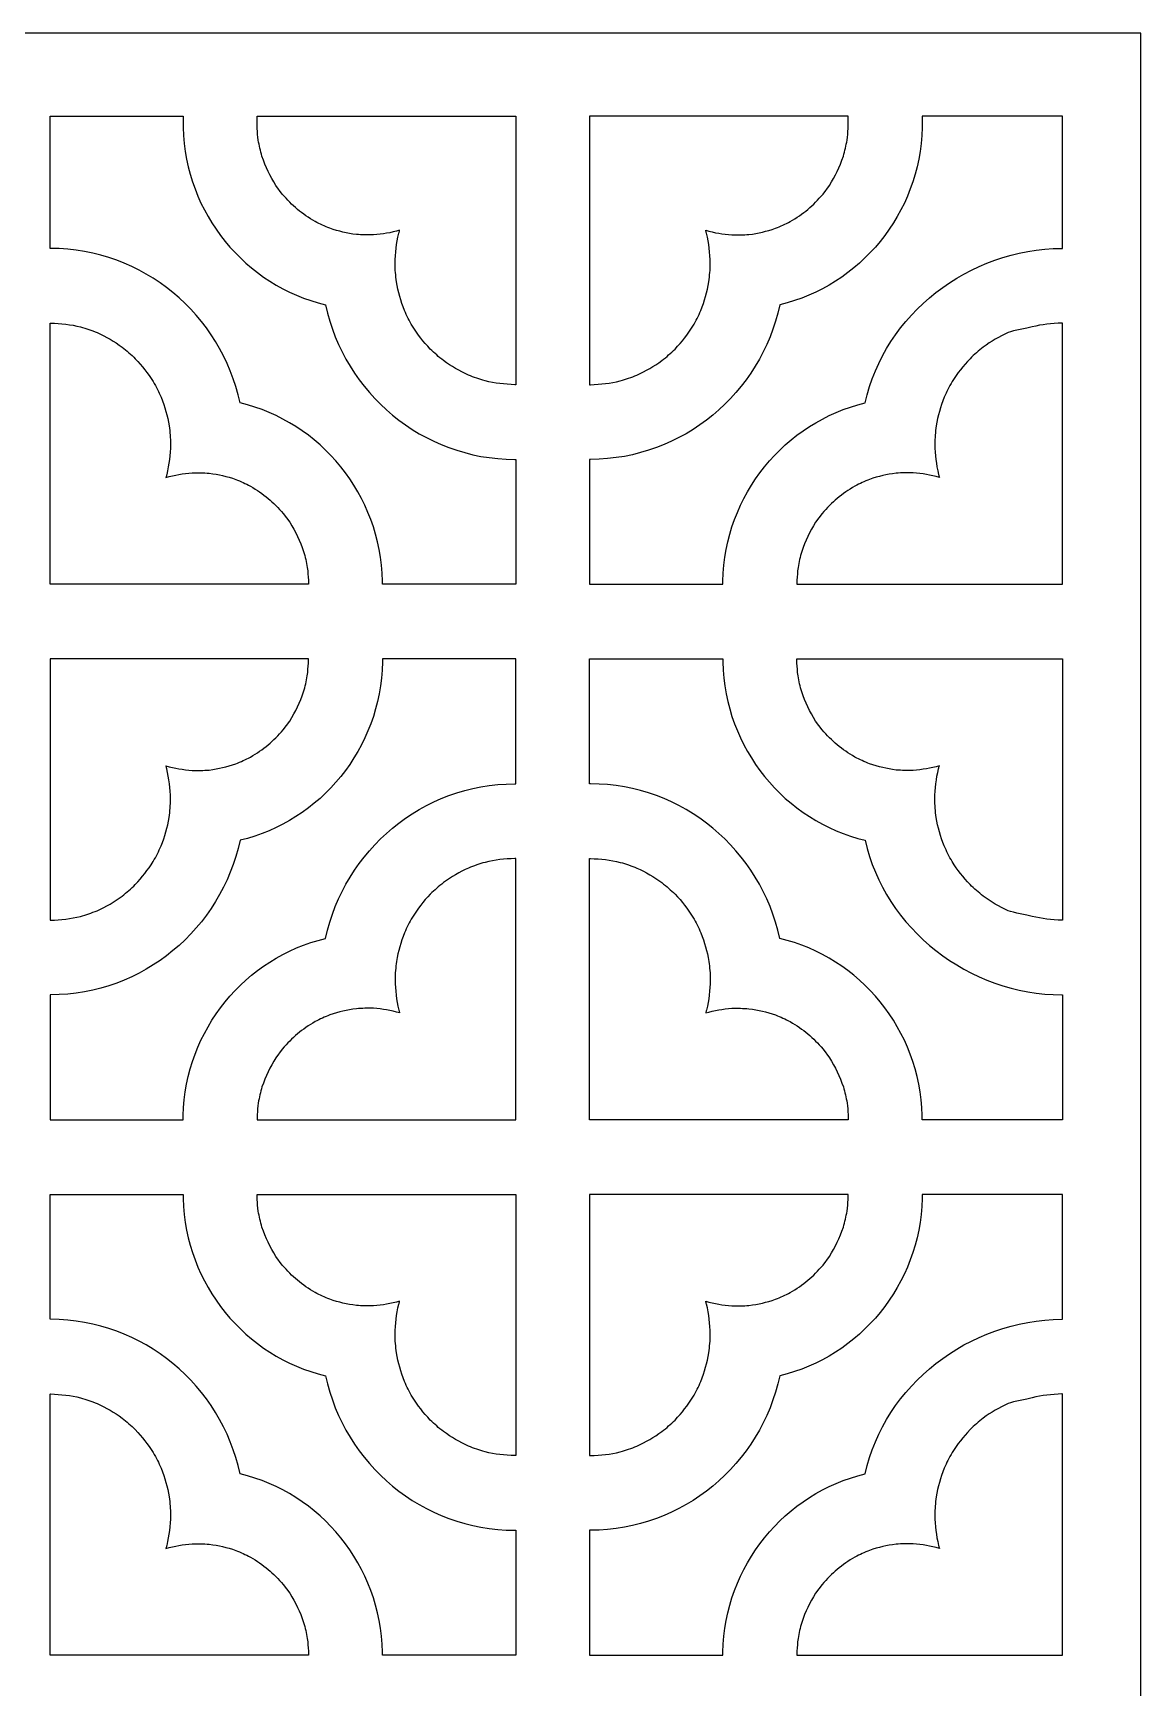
# Model space of a CAD drawing. Header units: centimetres. Extents: x 16.9 to 27.5, y -9.5 to 9.5.
# Drawn here: x 24.485 to 27.5, y 4.998 to 9.5 of the extents above; entities that cross this region are included whole.
import ezdxf

# ---------------------------------------------------------------- set-up
doc = ezdxf.new("R2010")
doc.units = ezdxf.units.CM
doc.header["$MEASUREMENT"] = 0
doc.layers.add('layer 1', color=7, linetype='Continuous')

msp = doc.modelspace()

# ---------------------------------------------------------------- linework, layer by layer
at = {"layer": 'layer 1', "color": 250}
for points, knots in [([(22.82789, 9.5), (22.82789, 9.5), (27.50001, 9.5), (27.50001, 9.5), (27.50001, 9.5), (27.50001, 9.5), (27.50001, -9.5), (27.50001, -9.5), (27.50001, -9.5), (27.50001, -9.5), (22.82789, -9.5), (22.82789, -9.5), (22.82789, -9.5), (22.82789, -9.5), (22.82789, 9.5), (22.82789, 9.5)], [0, 0, 0, 0, 0.2, 0.2, 0.2, 0.2, 0.4, 0.4, 0.4, 0.4, 0.6, 0.6, 0.6, 0.6, 1, 1, 1, 1]), ([(24.89342, 9.27418), (24.89342, 9.27418), (24.53163, 9.27418), (24.53163, 9.27418), (24.53163, 9.27418), (24.53163, 9.27418), (24.53163, 8.91438), (24.53163, 8.91438), (24.53163, 8.91438), (24.53223, 8.91438), (24.53261, 8.91438), (24.5327, 8.91438), (24.5327, 8.91438), (24.78492, 8.91438), (24.99671, 8.7338), (25.0481, 8.49401), (25.0481, 8.49401), (25.26698, 8.44202), (25.43147, 8.2446), (25.43559, 8.00884), (25.43559, 8.00884), (25.43562, 8.00769), (25.43564, 8.00431), (25.43565, 8.00057), (25.43565, 8.00057), (25.43565, 8.00057), (25.79857, 8.00057), (25.79857, 8.00057), (25.79857, 8.00057), (25.79857, 8.00057), (25.79857, 8.34043), (25.79857, 8.34043), (25.79857, 8.34043), (25.79744, 8.34043), (25.79658, 8.34042), (25.79635, 8.34042), (25.79635, 8.34042), (25.54414, 8.34042), (25.33235, 8.52101), (25.28096, 8.76079), (25.28096, 8.76079), (25.06299, 8.81257), (24.89897, 9.00855), (24.89352, 9.243), (24.89352, 9.243), (24.89348, 9.24487), (24.89344, 9.26953), (24.89342, 9.27418)], [0, 0, 0, 0, 0.0769231, 0.0769231, 0.0769231, 0.0769231, 0.1538462, 0.1538462, 0.1538462, 0.1538462, 0.2307692, 0.2307692, 0.2307692, 0.2307692, 0.3076923, 0.3076923, 0.3076923, 0.3076923, 0.3846154, 0.3846154, 0.3846154, 0.3846154, 0.4615385, 0.4615385, 0.4615385, 0.4615385, 0.5384615, 0.5384615, 0.5384615, 0.5384615, 0.6153846, 0.6153846, 0.6153846, 0.6153846, 0.6923077, 0.6923077, 0.6923077, 0.6923077, 0.7692308, 0.7692308, 0.7692308, 0.7692308, 0.8461538, 0.8461538, 0.8461538, 0.8461538, 1, 1, 1, 1]), ([(25.79857, 9.27418), (25.79857, 9.27418), (25.09482, 9.27418), (25.09482, 9.27418), (25.09482, 9.27418), (25.09488, 9.26861), (25.09496, 9.24272), (25.09508, 9.24014), (25.09508, 9.24014), (25.09554, 9.22983), (25.09644, 9.21946), (25.0978, 9.20872), (25.0978, 9.20872), (25.10046, 9.19371), (25.1037, 9.17955), (25.10784, 9.16488), (25.10784, 9.16488), (25.11759, 9.13586), (25.12939, 9.11115), (25.14578, 9.08536), (25.14578, 9.08536), (25.14578, 9.08536), (25.16323, 9.06179), (25.16323, 9.06179), (25.16323, 9.06179), (25.18986, 9.03073), (25.21738, 9.00773), (25.25261, 8.98722), (25.25261, 8.98722), (25.2658, 8.98037), (25.2787, 8.97446), (25.29249, 8.96895), (25.29249, 8.96895), (25.31674, 8.96063), (25.33936, 8.95538), (25.36476, 8.9521), (25.36476, 8.9521), (25.38045, 8.95089), (25.39541, 8.95051), (25.41114, 8.95092), (25.41114, 8.95092), (25.43613, 8.95285), (25.45855, 8.95678), (25.48255, 8.96355), (25.48255, 8.96355), (25.48177, 8.96092), (25.481, 8.95828), (25.48024, 8.95561), (25.48024, 8.95561), (25.47385, 8.92774), (25.4707, 8.90206), (25.46998, 8.87345), (25.46998, 8.87345), (25.47041, 8.8564), (25.47161, 8.8402), (25.47375, 8.82328), (25.47375, 8.82328), (25.47861, 8.79586), (25.48544, 8.77153), (25.49558, 8.74562), (25.49558, 8.74562), (25.5022, 8.73086), (25.5092, 8.71707), (25.51721, 8.70302), (25.51721, 8.70302), (25.53184, 8.67998), (25.54717, 8.66029), (25.56586, 8.64047), (25.56586, 8.64047), (25.57744, 8.62931), (25.58903, 8.61916), (25.60161, 8.60916), (25.60161, 8.60916), (25.62372, 8.59325), (25.64517, 8.58075), (25.66989, 8.56942), (25.66989, 8.56942), (25.68492, 8.56341), (25.69954, 8.5584), (25.71508, 8.55392), (25.71508, 8.55392), (25.74266, 8.54746), (25.76806, 8.54428), (25.79635, 8.54355), (25.79635, 8.54355), (25.79658, 8.54355), (25.79744, 8.54356), (25.79857, 8.54357), (25.79857, 8.54357), (25.79857, 8.54357), (25.79857, 9.27418), (25.79857, 9.27418)], [0, 0, 0, 0, 0.0416667, 0.0416667, 0.0416667, 0.0416667, 0.0833333, 0.0833333, 0.0833333, 0.0833333, 0.125, 0.125, 0.125, 0.125, 0.1666667, 0.1666667, 0.1666667, 0.1666667, 0.2083333, 0.2083333, 0.2083333, 0.2083333, 0.25, 0.25, 0.25, 0.25, 0.2916667, 0.2916667, 0.2916667, 0.2916667, 0.3333333, 0.3333333, 0.3333333, 0.3333333, 0.375, 0.375, 0.375, 0.375, 0.4166667, 0.4166667, 0.4166667, 0.4166667, 0.4583333, 0.4583333, 0.4583333, 0.4583333, 0.5, 0.5, 0.5, 0.5, 0.5416667, 0.5416667, 0.5416667, 0.5416667, 0.5833333, 0.5833333, 0.5833333, 0.5833333, 0.625, 0.625, 0.625, 0.625, 0.6666667, 0.6666667, 0.6666667, 0.6666667, 0.7083333, 0.7083333, 0.7083333, 0.7083333, 0.75, 0.75, 0.75, 0.75, 0.7916667, 0.7916667, 0.7916667, 0.7916667, 0.8333333, 0.8333333, 0.8333333, 0.8333333, 0.875, 0.875, 0.875, 0.875, 0.9166667, 0.9166667, 0.9166667, 0.9166667, 1, 1, 1, 1]), ([(25.99946, 9.27418), (25.99946, 9.27418), (26.70321, 9.27418), (26.70321, 9.27418), (26.70321, 9.27418), (26.70315, 9.26861), (26.70307, 9.24272), (26.70295, 9.24014), (26.70295, 9.24014), (26.70249, 9.22983), (26.70159, 9.21946), (26.70023, 9.20872), (26.70023, 9.20872), (26.69757, 9.19371), (26.69433, 9.17955), (26.69019, 9.16488), (26.69019, 9.16488), (26.68044, 9.13586), (26.66864, 9.11115), (26.65225, 9.08536), (26.65225, 9.08536), (26.65225, 9.08536), (26.6348, 9.06179), (26.6348, 9.06179), (26.6348, 9.06179), (26.60817, 9.03073), (26.58065, 9.00773), (26.54542, 8.98722), (26.54542, 8.98722), (26.53223, 8.98037), (26.51933, 8.97446), (26.50555, 8.96895), (26.50555, 8.96895), (26.48129, 8.96063), (26.45867, 8.95538), (26.43327, 8.9521), (26.43327, 8.9521), (26.41758, 8.95089), (26.40262, 8.95051), (26.38689, 8.95092), (26.38689, 8.95092), (26.36191, 8.95285), (26.33948, 8.95678), (26.31548, 8.96355), (26.31548, 8.96355), (26.31626, 8.96092), (26.31704, 8.95828), (26.31779, 8.95561), (26.31779, 8.95561), (26.32418, 8.92774), (26.32733, 8.90206), (26.32805, 8.87345), (26.32805, 8.87345), (26.32762, 8.8564), (26.32642, 8.8402), (26.32429, 8.82328), (26.32429, 8.82328), (26.31942, 8.79586), (26.31259, 8.77153), (26.30246, 8.74562), (26.30246, 8.74562), (26.29584, 8.73086), (26.28883, 8.71707), (26.28083, 8.70302), (26.28083, 8.70302), (26.26619, 8.67998), (26.25087, 8.66029), (26.23217, 8.64047), (26.23217, 8.64047), (26.22059, 8.62931), (26.209, 8.61916), (26.19642, 8.60916), (26.19642, 8.60916), (26.17431, 8.59325), (26.15286, 8.58075), (26.12814, 8.56942), (26.12814, 8.56942), (26.11311, 8.56341), (26.09849, 8.5584), (26.08295, 8.55392), (26.08295, 8.55392), (26.05538, 8.54746), (26.02997, 8.54428), (26.00168, 8.54355), (26.00168, 8.54355), (26.00146, 8.54355), (26.00059, 8.54356), (25.99946, 8.54357), (25.99946, 8.54357), (25.99946, 8.54357), (25.99946, 9.27418), (25.99946, 9.27418)], [0, 0, 0, 0, 0.0416667, 0.0416667, 0.0416667, 0.0416667, 0.0833333, 0.0833333, 0.0833333, 0.0833333, 0.125, 0.125, 0.125, 0.125, 0.1666667, 0.1666667, 0.1666667, 0.1666667, 0.2083333, 0.2083333, 0.2083333, 0.2083333, 0.25, 0.25, 0.25, 0.25, 0.2916667, 0.2916667, 0.2916667, 0.2916667, 0.3333333, 0.3333333, 0.3333333, 0.3333333, 0.375, 0.375, 0.375, 0.375, 0.4166667, 0.4166667, 0.4166667, 0.4166667, 0.4583333, 0.4583333, 0.4583333, 0.4583333, 0.5, 0.5, 0.5, 0.5, 0.5416667, 0.5416667, 0.5416667, 0.5416667, 0.5833333, 0.5833333, 0.5833333, 0.5833333, 0.625, 0.625, 0.625, 0.625, 0.6666667, 0.6666667, 0.6666667, 0.6666667, 0.7083333, 0.7083333, 0.7083333, 0.7083333, 0.75, 0.75, 0.75, 0.75, 0.7916667, 0.7916667, 0.7916667, 0.7916667, 0.8333333, 0.8333333, 0.8333333, 0.8333333, 0.875, 0.875, 0.875, 0.875, 0.9166667, 0.9166667, 0.9166667, 0.9166667, 1, 1, 1, 1]), ([(26.90461, 9.27418), (26.90461, 9.27418), (27.28618, 9.27418), (27.28618, 9.27418), (27.28618, 9.27418), (27.28618, 9.27418), (27.28618, 8.91438), (27.28618, 8.91438), (27.28618, 8.91438), (27.28558, 8.91438), (27.2852, 8.91438), (27.28511, 8.91438), (27.28511, 8.91438), (27.03289, 8.91438), (26.80132, 8.7338), (26.74994, 8.49401), (26.74994, 8.49401), (26.53105, 8.44202), (26.36656, 8.2446), (26.36244, 8.00884), (26.36244, 8.00884), (26.36242, 8.00769), (26.3624, 8.00431), (26.36238, 8.00057), (26.36238, 8.00057), (26.36238, 8.00057), (25.99946, 8.00057), (25.99946, 8.00057), (25.99946, 8.00057), (25.99946, 8.00057), (25.99946, 8.34043), (25.99946, 8.34043), (25.99946, 8.34043), (26.00059, 8.34043), (26.00146, 8.34042), (26.00168, 8.34042), (26.00168, 8.34042), (26.25389, 8.34042), (26.46568, 8.52101), (26.51707, 8.76079), (26.51707, 8.76079), (26.73504, 8.81257), (26.89907, 9.00855), (26.90451, 9.243), (26.90451, 9.243), (26.90455, 9.24487), (26.90459, 9.26953), (26.90461, 9.27418)], [0, 0, 0, 0, 0.0769231, 0.0769231, 0.0769231, 0.0769231, 0.1538462, 0.1538462, 0.1538462, 0.1538462, 0.2307692, 0.2307692, 0.2307692, 0.2307692, 0.3076923, 0.3076923, 0.3076923, 0.3076923, 0.3846154, 0.3846154, 0.3846154, 0.3846154, 0.4615385, 0.4615385, 0.4615385, 0.4615385, 0.5384615, 0.5384615, 0.5384615, 0.5384615, 0.6153846, 0.6153846, 0.6153846, 0.6153846, 0.6923077, 0.6923077, 0.6923077, 0.6923077, 0.7692308, 0.7692308, 0.7692308, 0.7692308, 0.8461538, 0.8461538, 0.8461538, 0.8461538, 1, 1, 1, 1]), ([(25.23425, 8.00057), (25.23421, 8.00538), (25.23416, 8.01006), (25.23409, 8.01185), (25.23409, 8.01185), (25.23368, 8.02309), (25.23273, 8.03436), (25.23125, 8.04608), (25.23125, 8.04608), (25.22859, 8.06109), (25.22535, 8.07525), (25.22122, 8.08992), (25.22122, 8.08992), (25.21147, 8.11895), (25.19966, 8.14365), (25.18328, 8.16944), (25.18328, 8.16944), (25.18328, 8.16944), (25.16582, 8.19302), (25.16582, 8.19302), (25.16582, 8.19302), (25.13919, 8.22407), (25.11168, 8.24707), (25.07645, 8.26758), (25.07645, 8.26758), (25.06326, 8.27443), (25.05035, 8.28034), (25.03657, 8.28585), (25.03657, 8.28585), (25.01232, 8.29417), (24.98969, 8.29942), (24.96429, 8.3027), (24.96429, 8.3027), (24.94861, 8.30391), (24.93364, 8.30429), (24.91791, 8.30388), (24.91791, 8.30388), (24.89293, 8.30195), (24.87051, 8.29803), (24.8465, 8.29126), (24.8465, 8.29126), (24.84729, 8.29388), (24.84806, 8.29652), (24.84881, 8.29919), (24.84881, 8.29919), (24.8552, 8.32706), (24.85836, 8.35274), (24.85908, 8.38135), (24.85908, 8.38135), (24.85865, 8.3984), (24.85745, 8.4146), (24.85531, 8.43152), (24.85531, 8.43152), (24.85044, 8.45894), (24.84362, 8.48327), (24.83348, 8.50918), (24.83348, 8.50918), (24.82686, 8.52394), (24.81986, 8.53774), (24.81185, 8.55178), (24.81185, 8.55178), (24.79721, 8.57483), (24.78189, 8.59452), (24.76319, 8.61433), (24.76319, 8.61433), (24.75161, 8.62549), (24.74002, 8.63565), (24.72745, 8.64565), (24.72745, 8.64565), (24.70534, 8.66156), (24.68388, 8.67406), (24.65916, 8.68538), (24.65916, 8.68538), (24.64413, 8.69139), (24.62952, 8.6964), (24.61397, 8.70088), (24.61397, 8.70088), (24.5864, 8.70734), (24.56099, 8.71053), (24.5327, 8.71125), (24.5327, 8.71125), (24.53261, 8.71125), (24.53223, 8.71125), (24.53163, 8.71124), (24.53163, 8.71124), (24.53163, 8.71124), (24.53163, 8.00057), (24.53163, 8.00057), (24.53163, 8.00057), (24.53163, 8.00057), (25.23425, 8.00057), (25.23425, 8.00057)], [0, 0, 0, 0, 0.0416667, 0.0416667, 0.0416667, 0.0416667, 0.0833333, 0.0833333, 0.0833333, 0.0833333, 0.125, 0.125, 0.125, 0.125, 0.1666667, 0.1666667, 0.1666667, 0.1666667, 0.2083333, 0.2083333, 0.2083333, 0.2083333, 0.25, 0.25, 0.25, 0.25, 0.2916667, 0.2916667, 0.2916667, 0.2916667, 0.3333333, 0.3333333, 0.3333333, 0.3333333, 0.375, 0.375, 0.375, 0.375, 0.4166667, 0.4166667, 0.4166667, 0.4166667, 0.4583333, 0.4583333, 0.4583333, 0.4583333, 0.5, 0.5, 0.5, 0.5, 0.5416667, 0.5416667, 0.5416667, 0.5416667, 0.5833333, 0.5833333, 0.5833333, 0.5833333, 0.625, 0.625, 0.625, 0.625, 0.6666667, 0.6666667, 0.6666667, 0.6666667, 0.7083333, 0.7083333, 0.7083333, 0.7083333, 0.75, 0.75, 0.75, 0.75, 0.7916667, 0.7916667, 0.7916667, 0.7916667, 0.8333333, 0.8333333, 0.8333333, 0.8333333, 0.875, 0.875, 0.875, 0.875, 0.9166667, 0.9166667, 0.9166667, 0.9166667, 1, 1, 1, 1]), ([(26.56378, 8.00057), (26.56382, 8.00538), (26.56387, 8.01006), (26.56394, 8.01185), (26.56394, 8.01185), (26.56436, 8.02309), (26.5653, 8.03436), (26.56678, 8.04608), (26.56678, 8.04608), (26.56944, 8.06109), (26.57268, 8.07525), (26.57681, 8.08992), (26.57681, 8.08992), (26.58656, 8.11895), (26.59837, 8.14365), (26.61475, 8.16944), (26.61475, 8.16944), (26.61475, 8.16944), (26.63221, 8.19302), (26.63221, 8.19302), (26.63221, 8.19302), (26.65884, 8.22407), (26.68636, 8.24707), (26.72159, 8.26758), (26.72159, 8.26758), (26.73478, 8.27443), (26.74768, 8.28034), (26.76146, 8.28585), (26.76146, 8.28585), (26.78571, 8.29417), (26.80834, 8.29942), (26.83374, 8.3027), (26.83374, 8.3027), (26.84943, 8.30391), (26.86439, 8.30429), (26.88012, 8.30388), (26.88012, 8.30388), (26.9051, 8.30195), (26.92753, 8.29803), (26.95153, 8.29126), (26.95153, 8.29126), (26.95074, 8.29388), (26.94997, 8.29652), (26.94922, 8.29919), (26.94922, 8.29919), (26.94283, 8.32706), (26.93967, 8.35274), (26.93896, 8.38135), (26.93896, 8.38135), (26.93938, 8.3984), (26.94058, 8.4146), (26.94272, 8.43152), (26.94272, 8.43152), (26.94759, 8.45894), (26.95441, 8.48327), (26.96455, 8.50918), (26.96455, 8.50918), (26.97117, 8.52394), (26.97818, 8.53774), (26.98618, 8.55178), (26.98618, 8.55178), (27.00082, 8.57483), (27.01614, 8.59452), (27.03484, 8.61433), (27.03484, 8.61433), (27.04642, 8.62549), (27.05801, 8.63565), (27.07059, 8.64565), (27.07059, 8.64565), (27.09269, 8.66156), (27.11415, 8.67406), (27.13887, 8.68538), (27.13887, 8.68538), (27.1539, 8.69139), (27.18829, 8.6964), (27.20384, 8.70088), (27.20384, 8.70088), (27.23141, 8.70734), (27.25682, 8.71053), (27.28511, 8.71125), (27.28511, 8.71125), (27.2852, 8.71125), (27.28558, 8.71125), (27.28618, 8.71124), (27.28618, 8.71124), (27.28618, 8.71124), (27.28618, 8.00057), (27.28618, 8.00057), (27.28618, 8.00057), (27.28618, 8.00057), (26.56378, 8.00057), (26.56378, 8.00057)], [0, 0, 0, 0, 0.0416667, 0.0416667, 0.0416667, 0.0416667, 0.0833333, 0.0833333, 0.0833333, 0.0833333, 0.125, 0.125, 0.125, 0.125, 0.1666667, 0.1666667, 0.1666667, 0.1666667, 0.2083333, 0.2083333, 0.2083333, 0.2083333, 0.25, 0.25, 0.25, 0.25, 0.2916667, 0.2916667, 0.2916667, 0.2916667, 0.3333333, 0.3333333, 0.3333333, 0.3333333, 0.375, 0.375, 0.375, 0.375, 0.4166667, 0.4166667, 0.4166667, 0.4166667, 0.4583333, 0.4583333, 0.4583333, 0.4583333, 0.5, 0.5, 0.5, 0.5, 0.5416667, 0.5416667, 0.5416667, 0.5416667, 0.5833333, 0.5833333, 0.5833333, 0.5833333, 0.625, 0.625, 0.625, 0.625, 0.6666667, 0.6666667, 0.6666667, 0.6666667, 0.7083333, 0.7083333, 0.7083333, 0.7083333, 0.75, 0.75, 0.75, 0.75, 0.7916667, 0.7916667, 0.7916667, 0.7916667, 0.8333333, 0.8333333, 0.8333333, 0.8333333, 0.875, 0.875, 0.875, 0.875, 0.9166667, 0.9166667, 0.9166667, 0.9166667, 1, 1, 1, 1]), ([(24.89342, 6.54389), (24.89342, 6.54389), (24.53163, 6.54389), (24.53163, 6.54389), (24.53163, 6.54389), (24.53163, 6.54389), (24.53163, 6.8837), (24.53163, 6.8837), (24.53163, 6.8837), (24.53223, 6.8837), (24.53261, 6.8837), (24.5327, 6.8837), (24.5327, 6.8837), (24.78492, 6.8837), (24.99671, 7.06428), (25.0481, 7.30407), (25.0481, 7.30407), (25.26698, 7.35606), (25.43147, 7.55348), (25.43559, 7.78924), (25.43559, 7.78924), (25.43562, 7.79039), (25.43564, 7.79377), (25.43565, 7.79751), (25.43565, 7.79751), (25.43565, 7.79751), (25.79857, 7.79751), (25.79857, 7.79751), (25.79857, 7.79751), (25.79857, 7.79751), (25.79857, 7.45765), (25.79857, 7.45765), (25.79857, 7.45765), (25.79744, 7.45765), (25.79658, 7.45765), (25.79635, 7.45765), (25.79635, 7.45765), (25.54414, 7.45765), (25.33235, 7.27707), (25.28096, 7.03728), (25.28096, 7.03728), (25.06299, 6.98551), (24.89897, 6.78953), (24.89352, 6.55508), (24.89352, 6.55508), (24.89348, 6.55321), (24.89344, 6.54854), (24.89342, 6.54389)], [0, 0, 0, 0, 0.0769231, 0.0769231, 0.0769231, 0.0769231, 0.1538462, 0.1538462, 0.1538462, 0.1538462, 0.2307692, 0.2307692, 0.2307692, 0.2307692, 0.3076923, 0.3076923, 0.3076923, 0.3076923, 0.3846154, 0.3846154, 0.3846154, 0.3846154, 0.4615385, 0.4615385, 0.4615385, 0.4615385, 0.5384615, 0.5384615, 0.5384615, 0.5384615, 0.6153846, 0.6153846, 0.6153846, 0.6153846, 0.6923077, 0.6923077, 0.6923077, 0.6923077, 0.7692308, 0.7692308, 0.7692308, 0.7692308, 0.8461538, 0.8461538, 0.8461538, 0.8461538, 1, 1, 1, 1]), ([(25.23425, 7.79751), (25.23421, 7.7927), (25.23416, 7.78802), (25.23409, 7.78622), (25.23409, 7.78622), (25.23368, 7.77499), (25.23273, 7.76371), (25.23125, 7.75199), (25.23125, 7.75199), (25.22859, 7.73699), (25.22535, 7.72282), (25.22122, 7.70815), (25.22122, 7.70815), (25.21147, 7.67913), (25.19966, 7.65442), (25.18328, 7.62863), (25.18328, 7.62863), (25.18328, 7.62863), (25.16582, 7.60506), (25.16582, 7.60506), (25.16582, 7.60506), (25.13919, 7.57401), (25.11168, 7.55101), (25.07645, 7.53049), (25.07645, 7.53049), (25.06326, 7.52365), (25.05035, 7.51774), (25.03657, 7.51223), (25.03657, 7.51223), (25.01232, 7.5039), (24.98969, 7.49865), (24.96429, 7.49537), (24.96429, 7.49537), (24.94861, 7.49416), (24.93364, 7.49379), (24.91791, 7.49419), (24.91791, 7.49419), (24.89293, 7.49612), (24.87051, 7.50005), (24.8465, 7.50682), (24.8465, 7.50682), (24.84729, 7.5042), (24.84806, 7.50155), (24.84881, 7.49888), (24.84881, 7.49888), (24.8552, 7.47101), (24.85836, 7.44533), (24.85908, 7.41673), (24.85908, 7.41673), (24.85865, 7.39968), (24.85745, 7.38348), (24.85531, 7.36655), (24.85531, 7.36655), (24.85044, 7.33913), (24.84362, 7.3148), (24.83348, 7.28889), (24.83348, 7.28889), (24.82686, 7.27413), (24.81986, 7.26034), (24.81185, 7.24629), (24.81185, 7.24629), (24.79721, 7.22325), (24.78189, 7.20356), (24.76319, 7.18374), (24.76319, 7.18374), (24.75161, 7.17258), (24.74002, 7.16243), (24.72745, 7.15243), (24.72745, 7.15243), (24.70534, 7.13652), (24.68388, 7.12402), (24.65916, 7.11269), (24.65916, 7.11269), (24.64413, 7.10669), (24.62952, 7.10168), (24.61397, 7.0972), (24.61397, 7.0972), (24.5864, 7.09074), (24.56099, 7.08755), (24.5327, 7.08682), (24.5327, 7.08682), (24.53261, 7.08682), (24.53223, 7.08683), (24.53163, 7.08683), (24.53163, 7.08683), (24.53163, 7.08683), (24.53163, 7.79751), (24.53163, 7.79751), (24.53163, 7.79751), (24.53163, 7.79751), (25.23425, 7.79751), (25.23425, 7.79751)], [0, 0, 0, 0, 0.0416667, 0.0416667, 0.0416667, 0.0416667, 0.0833333, 0.0833333, 0.0833333, 0.0833333, 0.125, 0.125, 0.125, 0.125, 0.1666667, 0.1666667, 0.1666667, 0.1666667, 0.2083333, 0.2083333, 0.2083333, 0.2083333, 0.25, 0.25, 0.25, 0.25, 0.2916667, 0.2916667, 0.2916667, 0.2916667, 0.3333333, 0.3333333, 0.3333333, 0.3333333, 0.375, 0.375, 0.375, 0.375, 0.4166667, 0.4166667, 0.4166667, 0.4166667, 0.4583333, 0.4583333, 0.4583333, 0.4583333, 0.5, 0.5, 0.5, 0.5, 0.5416667, 0.5416667, 0.5416667, 0.5416667, 0.5833333, 0.5833333, 0.5833333, 0.5833333, 0.625, 0.625, 0.625, 0.625, 0.6666667, 0.6666667, 0.6666667, 0.6666667, 0.7083333, 0.7083333, 0.7083333, 0.7083333, 0.75, 0.75, 0.75, 0.75, 0.7916667, 0.7916667, 0.7916667, 0.7916667, 0.8333333, 0.8333333, 0.8333333, 0.8333333, 0.875, 0.875, 0.875, 0.875, 0.9166667, 0.9166667, 0.9166667, 0.9166667, 1, 1, 1, 1]), ([(26.90461, 6.54389), (26.90461, 6.54389), (27.28618, 6.54389), (27.28618, 6.54389), (27.28618, 6.54389), (27.28618, 6.54389), (27.28618, 6.8837), (27.28618, 6.8837), (27.28618, 6.8837), (27.28558, 6.8837), (27.2852, 6.8837), (27.28511, 6.8837), (27.28511, 6.8837), (27.03289, 6.8837), (26.80132, 7.06428), (26.74994, 7.30407), (26.74994, 7.30407), (26.53105, 7.35606), (26.36656, 7.55348), (26.36244, 7.78924), (26.36244, 7.78924), (26.36242, 7.79039), (26.3624, 7.79377), (26.36238, 7.79751), (26.36238, 7.79751), (26.36238, 7.79751), (25.99946, 7.79751), (25.99946, 7.79751), (25.99946, 7.79751), (25.99946, 7.79751), (25.99946, 7.45765), (25.99946, 7.45765), (25.99946, 7.45765), (26.00059, 7.45765), (26.00146, 7.45765), (26.00168, 7.45765), (26.00168, 7.45765), (26.25389, 7.45765), (26.46568, 7.27707), (26.51707, 7.03728), (26.51707, 7.03728), (26.73504, 6.98551), (26.89907, 6.78953), (26.90451, 6.55508), (26.90451, 6.55508), (26.90455, 6.55321), (26.90459, 6.54854), (26.90461, 6.54389)], [0, 0, 0, 0, 0.0769231, 0.0769231, 0.0769231, 0.0769231, 0.1538462, 0.1538462, 0.1538462, 0.1538462, 0.2307692, 0.2307692, 0.2307692, 0.2307692, 0.3076923, 0.3076923, 0.3076923, 0.3076923, 0.3846154, 0.3846154, 0.3846154, 0.3846154, 0.4615385, 0.4615385, 0.4615385, 0.4615385, 0.5384615, 0.5384615, 0.5384615, 0.5384615, 0.6153846, 0.6153846, 0.6153846, 0.6153846, 0.6923077, 0.6923077, 0.6923077, 0.6923077, 0.7692308, 0.7692308, 0.7692308, 0.7692308, 0.8461538, 0.8461538, 0.8461538, 0.8461538, 1, 1, 1, 1]), ([(26.56378, 7.79751), (26.56382, 7.7927), (26.56387, 7.78802), (26.56394, 7.78622), (26.56394, 7.78622), (26.56436, 7.77499), (26.5653, 7.76371), (26.56678, 7.75199), (26.56678, 7.75199), (26.56944, 7.73699), (26.57268, 7.72282), (26.57681, 7.70815), (26.57681, 7.70815), (26.58656, 7.67913), (26.59837, 7.65442), (26.61475, 7.62863), (26.61475, 7.62863), (26.61475, 7.62863), (26.63221, 7.60506), (26.63221, 7.60506), (26.63221, 7.60506), (26.65884, 7.57401), (26.68636, 7.55101), (26.72159, 7.53049), (26.72159, 7.53049), (26.73478, 7.52365), (26.74768, 7.51774), (26.76146, 7.51223), (26.76146, 7.51223), (26.78571, 7.5039), (26.80834, 7.49865), (26.83374, 7.49537), (26.83374, 7.49537), (26.84943, 7.49416), (26.86439, 7.49379), (26.88012, 7.49419), (26.88012, 7.49419), (26.9051, 7.49612), (26.92753, 7.50005), (26.95153, 7.50682), (26.95153, 7.50682), (26.95074, 7.5042), (26.94997, 7.50155), (26.94922, 7.49888), (26.94922, 7.49888), (26.94283, 7.47101), (26.93967, 7.44533), (26.93896, 7.41673), (26.93896, 7.41673), (26.93938, 7.39968), (26.94058, 7.38348), (26.94272, 7.36655), (26.94272, 7.36655), (26.94759, 7.33913), (26.95441, 7.3148), (26.96455, 7.28889), (26.96455, 7.28889), (26.97117, 7.27413), (26.97818, 7.26034), (26.98618, 7.24629), (26.98618, 7.24629), (27.00082, 7.22325), (27.01614, 7.20356), (27.03484, 7.18374), (27.03484, 7.18374), (27.04642, 7.17258), (27.05801, 7.16243), (27.07059, 7.15243), (27.07059, 7.15243), (27.09269, 7.13652), (27.11415, 7.12402), (27.13887, 7.11269), (27.13887, 7.11269), (27.1539, 7.10669), (27.18829, 7.10168), (27.20384, 7.0972), (27.20384, 7.0972), (27.23141, 7.09074), (27.25682, 7.08755), (27.28511, 7.08682), (27.28511, 7.08682), (27.2852, 7.08682), (27.28558, 7.08683), (27.28618, 7.08683), (27.28618, 7.08683), (27.28618, 7.08683), (27.28618, 7.79751), (27.28618, 7.79751), (27.28618, 7.79751), (27.28618, 7.79751), (26.56378, 7.79751), (26.56378, 7.79751)], [0, 0, 0, 0, 0.0416667, 0.0416667, 0.0416667, 0.0416667, 0.0833333, 0.0833333, 0.0833333, 0.0833333, 0.125, 0.125, 0.125, 0.125, 0.1666667, 0.1666667, 0.1666667, 0.1666667, 0.2083333, 0.2083333, 0.2083333, 0.2083333, 0.25, 0.25, 0.25, 0.25, 0.2916667, 0.2916667, 0.2916667, 0.2916667, 0.3333333, 0.3333333, 0.3333333, 0.3333333, 0.375, 0.375, 0.375, 0.375, 0.4166667, 0.4166667, 0.4166667, 0.4166667, 0.4583333, 0.4583333, 0.4583333, 0.4583333, 0.5, 0.5, 0.5, 0.5, 0.5416667, 0.5416667, 0.5416667, 0.5416667, 0.5833333, 0.5833333, 0.5833333, 0.5833333, 0.625, 0.625, 0.625, 0.625, 0.6666667, 0.6666667, 0.6666667, 0.6666667, 0.7083333, 0.7083333, 0.7083333, 0.7083333, 0.75, 0.75, 0.75, 0.75, 0.7916667, 0.7916667, 0.7916667, 0.7916667, 0.8333333, 0.8333333, 0.8333333, 0.8333333, 0.875, 0.875, 0.875, 0.875, 0.9166667, 0.9166667, 0.9166667, 0.9166667, 1, 1, 1, 1]), ([(25.79857, 6.54389), (25.79857, 6.54389), (25.09482, 6.54389), (25.09482, 6.54389), (25.09482, 6.54389), (25.09488, 6.54946), (25.09496, 6.55536), (25.09508, 6.55793), (25.09508, 6.55793), (25.09554, 6.56824), (25.09644, 6.57861), (25.0978, 6.58936), (25.0978, 6.58936), (25.10046, 6.60436), (25.1037, 6.61853), (25.10784, 6.63319), (25.10784, 6.63319), (25.11759, 6.66222), (25.12939, 6.68693), (25.14578, 6.71272), (25.14578, 6.71272), (25.14578, 6.71272), (25.16323, 6.73629), (25.16323, 6.73629), (25.16323, 6.73629), (25.18986, 6.76734), (25.21738, 6.79034), (25.25261, 6.81086), (25.25261, 6.81086), (25.2658, 6.8177), (25.2787, 6.82361), (25.29249, 6.82912), (25.29249, 6.82912), (25.31674, 6.83745), (25.33936, 6.8427), (25.36476, 6.84598), (25.36476, 6.84598), (25.38045, 6.84719), (25.39541, 6.84756), (25.41114, 6.84716), (25.41114, 6.84716), (25.43613, 6.84523), (25.45855, 6.8413), (25.48255, 6.83453), (25.48255, 6.83453), (25.48177, 6.83715), (25.481, 6.8398), (25.48024, 6.84246), (25.48024, 6.84246), (25.47385, 6.87034), (25.4707, 6.89602), (25.46998, 6.92462), (25.46998, 6.92462), (25.47041, 6.94167), (25.47161, 6.95787), (25.47375, 6.9748), (25.47375, 6.9748), (25.47861, 7.00222), (25.48544, 7.02655), (25.49558, 7.05245), (25.49558, 7.05245), (25.5022, 7.06722), (25.5092, 7.08101), (25.51721, 7.09506), (25.51721, 7.09506), (25.53184, 7.1181), (25.54717, 7.13779), (25.56586, 7.15761), (25.56586, 7.15761), (25.57744, 7.16877), (25.58903, 7.17892), (25.60161, 7.18892), (25.60161, 7.18892), (25.62372, 7.20483), (25.64517, 7.21733), (25.66989, 7.22865), (25.66989, 7.22865), (25.68492, 7.23466), (25.69954, 7.23967), (25.71508, 7.24415), (25.71508, 7.24415), (25.74266, 7.25061), (25.76806, 7.2538), (25.79635, 7.25453), (25.79635, 7.25453), (25.79658, 7.25452), (25.79744, 7.25451), (25.79857, 7.25451), (25.79857, 7.25451), (25.79857, 7.25451), (25.79857, 6.54389), (25.79857, 6.54389)], [0, 0, 0, 0, 0.0416667, 0.0416667, 0.0416667, 0.0416667, 0.0833333, 0.0833333, 0.0833333, 0.0833333, 0.125, 0.125, 0.125, 0.125, 0.1666667, 0.1666667, 0.1666667, 0.1666667, 0.2083333, 0.2083333, 0.2083333, 0.2083333, 0.25, 0.25, 0.25, 0.25, 0.2916667, 0.2916667, 0.2916667, 0.2916667, 0.3333333, 0.3333333, 0.3333333, 0.3333333, 0.375, 0.375, 0.375, 0.375, 0.4166667, 0.4166667, 0.4166667, 0.4166667, 0.4583333, 0.4583333, 0.4583333, 0.4583333, 0.5, 0.5, 0.5, 0.5, 0.5416667, 0.5416667, 0.5416667, 0.5416667, 0.5833333, 0.5833333, 0.5833333, 0.5833333, 0.625, 0.625, 0.625, 0.625, 0.6666667, 0.6666667, 0.6666667, 0.6666667, 0.7083333, 0.7083333, 0.7083333, 0.7083333, 0.75, 0.75, 0.75, 0.75, 0.7916667, 0.7916667, 0.7916667, 0.7916667, 0.8333333, 0.8333333, 0.8333333, 0.8333333, 0.875, 0.875, 0.875, 0.875, 0.9166667, 0.9166667, 0.9166667, 0.9166667, 1, 1, 1, 1]), ([(25.99946, 6.54389), (25.99946, 6.54389), (26.70321, 6.54389), (26.70321, 6.54389), (26.70321, 6.54389), (26.70315, 6.54946), (26.70307, 6.55536), (26.70295, 6.55793), (26.70295, 6.55793), (26.70249, 6.56824), (26.70159, 6.57861), (26.70023, 6.58936), (26.70023, 6.58936), (26.69757, 6.60436), (26.69433, 6.61853), (26.69019, 6.63319), (26.69019, 6.63319), (26.68044, 6.66222), (26.66864, 6.68693), (26.65225, 6.71272), (26.65225, 6.71272), (26.65225, 6.71272), (26.6348, 6.73629), (26.6348, 6.73629), (26.6348, 6.73629), (26.60817, 6.76734), (26.58065, 6.79034), (26.54542, 6.81086), (26.54542, 6.81086), (26.53223, 6.8177), (26.51933, 6.82361), (26.50555, 6.82912), (26.50555, 6.82912), (26.48129, 6.83745), (26.45867, 6.8427), (26.43327, 6.84598), (26.43327, 6.84598), (26.41758, 6.84719), (26.40262, 6.84756), (26.38689, 6.84716), (26.38689, 6.84716), (26.36191, 6.84523), (26.33948, 6.8413), (26.31548, 6.83453), (26.31548, 6.83453), (26.31626, 6.83715), (26.31704, 6.8398), (26.31779, 6.84246), (26.31779, 6.84246), (26.32418, 6.87034), (26.32733, 6.89602), (26.32805, 6.92462), (26.32805, 6.92462), (26.32762, 6.94167), (26.32642, 6.95787), (26.32429, 6.9748), (26.32429, 6.9748), (26.31942, 7.00222), (26.31259, 7.02655), (26.30246, 7.05245), (26.30246, 7.05245), (26.29584, 7.06722), (26.28883, 7.08101), (26.28083, 7.09506), (26.28083, 7.09506), (26.26619, 7.1181), (26.25087, 7.13779), (26.23217, 7.15761), (26.23217, 7.15761), (26.22059, 7.16877), (26.209, 7.17892), (26.19642, 7.18892), (26.19642, 7.18892), (26.17431, 7.20483), (26.15286, 7.21733), (26.12814, 7.22865), (26.12814, 7.22865), (26.11311, 7.23466), (26.09849, 7.23967), (26.08295, 7.24415), (26.08295, 7.24415), (26.05538, 7.25061), (26.02997, 7.2538), (26.00168, 7.25453), (26.00168, 7.25453), (26.00146, 7.25452), (26.00059, 7.25451), (25.99946, 7.25451), (25.99946, 7.25451), (25.99946, 7.25451), (25.99946, 6.54389), (25.99946, 6.54389)], [0, 0, 0, 0, 0.0416667, 0.0416667, 0.0416667, 0.0416667, 0.0833333, 0.0833333, 0.0833333, 0.0833333, 0.125, 0.125, 0.125, 0.125, 0.1666667, 0.1666667, 0.1666667, 0.1666667, 0.2083333, 0.2083333, 0.2083333, 0.2083333, 0.25, 0.25, 0.25, 0.25, 0.2916667, 0.2916667, 0.2916667, 0.2916667, 0.3333333, 0.3333333, 0.3333333, 0.3333333, 0.375, 0.375, 0.375, 0.375, 0.4166667, 0.4166667, 0.4166667, 0.4166667, 0.4583333, 0.4583333, 0.4583333, 0.4583333, 0.5, 0.5, 0.5, 0.5, 0.5416667, 0.5416667, 0.5416667, 0.5416667, 0.5833333, 0.5833333, 0.5833333, 0.5833333, 0.625, 0.625, 0.625, 0.625, 0.6666667, 0.6666667, 0.6666667, 0.6666667, 0.7083333, 0.7083333, 0.7083333, 0.7083333, 0.75, 0.75, 0.75, 0.75, 0.7916667, 0.7916667, 0.7916667, 0.7916667, 0.8333333, 0.8333333, 0.8333333, 0.8333333, 0.875, 0.875, 0.875, 0.875, 0.9166667, 0.9166667, 0.9166667, 0.9166667, 1, 1, 1, 1]), ([(24.89342, 6.34083), (24.89342, 6.34083), (24.53163, 6.34083), (24.53163, 6.34083), (24.53163, 6.34083), (24.53163, 6.34083), (24.53163, 6.00102), (24.53163, 6.00102), (24.53163, 6.00102), (24.53223, 6.00102), (24.53261, 6.00102), (24.5327, 6.00102), (24.5327, 6.00102), (24.78492, 6.00102), (24.99671, 5.82043), (25.0481, 5.58065), (25.0481, 5.58065), (25.26698, 5.52866), (25.43147, 5.33124), (25.43559, 5.09547), (25.43559, 5.09547), (25.43562, 5.09432), (25.43564, 5.09094), (25.43565, 5.08721), (25.43565, 5.08721), (25.43565, 5.08721), (25.79857, 5.08721), (25.79857, 5.08721), (25.79857, 5.08721), (25.79857, 5.08721), (25.79857, 5.42707), (25.79857, 5.42707), (25.79857, 5.42707), (25.79744, 5.42707), (25.79658, 5.42706), (25.79635, 5.42706), (25.79635, 5.42706), (25.54414, 5.42706), (25.33235, 5.60765), (25.28096, 5.84743), (25.28096, 5.84743), (25.06299, 5.8992), (24.89897, 6.09518), (24.89352, 6.32963), (24.89352, 6.32963), (24.89348, 6.33151), (24.89344, 6.33618), (24.89342, 6.34083)], [0, 0, 0, 0, 0.0769231, 0.0769231, 0.0769231, 0.0769231, 0.1538462, 0.1538462, 0.1538462, 0.1538462, 0.2307692, 0.2307692, 0.2307692, 0.2307692, 0.3076923, 0.3076923, 0.3076923, 0.3076923, 0.3846154, 0.3846154, 0.3846154, 0.3846154, 0.4615385, 0.4615385, 0.4615385, 0.4615385, 0.5384615, 0.5384615, 0.5384615, 0.5384615, 0.6153846, 0.6153846, 0.6153846, 0.6153846, 0.6923077, 0.6923077, 0.6923077, 0.6923077, 0.7692308, 0.7692308, 0.7692308, 0.7692308, 0.8461538, 0.8461538, 0.8461538, 0.8461538, 1, 1, 1, 1]), ([(25.79857, 6.34083), (25.79857, 6.34083), (25.09482, 6.34083), (25.09482, 6.34083), (25.09482, 6.34083), (25.09488, 6.33526), (25.09496, 6.32935), (25.09508, 6.32678), (25.09508, 6.32678), (25.09554, 6.31647), (25.09644, 6.3061), (25.0978, 6.29536), (25.0978, 6.29536), (25.10046, 6.28035), (25.1037, 6.26619), (25.10784, 6.25152), (25.10784, 6.25152), (25.11759, 6.2225), (25.12939, 6.19779), (25.14578, 6.172), (25.14578, 6.172), (25.14578, 6.172), (25.16323, 6.14842), (25.16323, 6.14842), (25.16323, 6.14842), (25.18986, 6.11737), (25.21738, 6.09437), (25.25261, 6.07386), (25.25261, 6.07386), (25.2658, 6.06701), (25.2787, 6.0611), (25.29249, 6.05559), (25.29249, 6.05559), (25.31674, 6.04727), (25.33936, 6.04202), (25.36476, 6.03874), (25.36476, 6.03874), (25.38045, 6.03753), (25.39541, 6.03715), (25.41114, 6.03756), (25.41114, 6.03756), (25.43613, 6.03949), (25.45855, 6.04341), (25.48255, 6.05018), (25.48255, 6.05018), (25.48177, 6.04756), (25.481, 6.04492), (25.48024, 6.04225), (25.48024, 6.04225), (25.47385, 6.01438), (25.4707, 5.9887), (25.46998, 5.96009), (25.46998, 5.96009), (25.47041, 5.94304), (25.47161, 5.92684), (25.47375, 5.90992), (25.47375, 5.90992), (25.47861, 5.8825), (25.48544, 5.85817), (25.49558, 5.83226), (25.49558, 5.83226), (25.5022, 5.8175), (25.5092, 5.8037), (25.51721, 5.78966), (25.51721, 5.78966), (25.53184, 5.76662), (25.54717, 5.74693), (25.56586, 5.72711), (25.56586, 5.72711), (25.57744, 5.71595), (25.58903, 5.70579), (25.60161, 5.69579), (25.60161, 5.69579), (25.62372, 5.67988), (25.64517, 5.66739), (25.66989, 5.65606), (25.66989, 5.65606), (25.68492, 5.65005), (25.69954, 5.64504), (25.71508, 5.64056), (25.71508, 5.64056), (25.74266, 5.6341), (25.76806, 5.63091), (25.79635, 5.63019), (25.79635, 5.63019), (25.79658, 5.63019), (25.79744, 5.6302), (25.79857, 5.63021), (25.79857, 5.63021), (25.79857, 5.63021), (25.79857, 6.34083), (25.79857, 6.34083)], [0, 0, 0, 0, 0.0416667, 0.0416667, 0.0416667, 0.0416667, 0.0833333, 0.0833333, 0.0833333, 0.0833333, 0.125, 0.125, 0.125, 0.125, 0.1666667, 0.1666667, 0.1666667, 0.1666667, 0.2083333, 0.2083333, 0.2083333, 0.2083333, 0.25, 0.25, 0.25, 0.25, 0.2916667, 0.2916667, 0.2916667, 0.2916667, 0.3333333, 0.3333333, 0.3333333, 0.3333333, 0.375, 0.375, 0.375, 0.375, 0.4166667, 0.4166667, 0.4166667, 0.4166667, 0.4583333, 0.4583333, 0.4583333, 0.4583333, 0.5, 0.5, 0.5, 0.5, 0.5416667, 0.5416667, 0.5416667, 0.5416667, 0.5833333, 0.5833333, 0.5833333, 0.5833333, 0.625, 0.625, 0.625, 0.625, 0.6666667, 0.6666667, 0.6666667, 0.6666667, 0.7083333, 0.7083333, 0.7083333, 0.7083333, 0.75, 0.75, 0.75, 0.75, 0.7916667, 0.7916667, 0.7916667, 0.7916667, 0.8333333, 0.8333333, 0.8333333, 0.8333333, 0.875, 0.875, 0.875, 0.875, 0.9166667, 0.9166667, 0.9166667, 0.9166667, 1, 1, 1, 1]), ([(25.99946, 6.34083), (25.99946, 6.34083), (26.70321, 6.34083), (26.70321, 6.34083), (26.70321, 6.34083), (26.70315, 6.33526), (26.70307, 6.32935), (26.70295, 6.32678), (26.70295, 6.32678), (26.70249, 6.31647), (26.70159, 6.3061), (26.70023, 6.29536), (26.70023, 6.29536), (26.69757, 6.28035), (26.69433, 6.26619), (26.69019, 6.25152), (26.69019, 6.25152), (26.68044, 6.2225), (26.66864, 6.19779), (26.65225, 6.172), (26.65225, 6.172), (26.65225, 6.172), (26.6348, 6.14842), (26.6348, 6.14842), (26.6348, 6.14842), (26.60817, 6.11737), (26.58065, 6.09437), (26.54542, 6.07386), (26.54542, 6.07386), (26.53223, 6.06701), (26.51933, 6.0611), (26.50555, 6.05559), (26.50555, 6.05559), (26.48129, 6.04727), (26.45867, 6.04202), (26.43327, 6.03874), (26.43327, 6.03874), (26.41758, 6.03753), (26.40262, 6.03715), (26.38689, 6.03756), (26.38689, 6.03756), (26.36191, 6.03949), (26.33948, 6.04341), (26.31548, 6.05018), (26.31548, 6.05018), (26.31626, 6.04756), (26.31704, 6.04492), (26.31779, 6.04225), (26.31779, 6.04225), (26.32418, 6.01438), (26.32733, 5.9887), (26.32805, 5.96009), (26.32805, 5.96009), (26.32762, 5.94304), (26.32642, 5.92684), (26.32429, 5.90992), (26.32429, 5.90992), (26.31942, 5.8825), (26.31259, 5.85817), (26.30246, 5.83226), (26.30246, 5.83226), (26.29584, 5.8175), (26.28883, 5.8037), (26.28083, 5.78966), (26.28083, 5.78966), (26.26619, 5.76662), (26.25087, 5.74693), (26.23217, 5.72711), (26.23217, 5.72711), (26.22059, 5.71595), (26.209, 5.70579), (26.19642, 5.69579), (26.19642, 5.69579), (26.17431, 5.67988), (26.15286, 5.66739), (26.12814, 5.65606), (26.12814, 5.65606), (26.11311, 5.65005), (26.09849, 5.64504), (26.08295, 5.64056), (26.08295, 5.64056), (26.05538, 5.6341), (26.02997, 5.63091), (26.00168, 5.63019), (26.00168, 5.63019), (26.00146, 5.63019), (26.00059, 5.6302), (25.99946, 5.63021), (25.99946, 5.63021), (25.99946, 5.63021), (25.99946, 6.34083), (25.99946, 6.34083)], [0, 0, 0, 0, 0.0416667, 0.0416667, 0.0416667, 0.0416667, 0.0833333, 0.0833333, 0.0833333, 0.0833333, 0.125, 0.125, 0.125, 0.125, 0.1666667, 0.1666667, 0.1666667, 0.1666667, 0.2083333, 0.2083333, 0.2083333, 0.2083333, 0.25, 0.25, 0.25, 0.25, 0.2916667, 0.2916667, 0.2916667, 0.2916667, 0.3333333, 0.3333333, 0.3333333, 0.3333333, 0.375, 0.375, 0.375, 0.375, 0.4166667, 0.4166667, 0.4166667, 0.4166667, 0.4583333, 0.4583333, 0.4583333, 0.4583333, 0.5, 0.5, 0.5, 0.5, 0.5416667, 0.5416667, 0.5416667, 0.5416667, 0.5833333, 0.5833333, 0.5833333, 0.5833333, 0.625, 0.625, 0.625, 0.625, 0.6666667, 0.6666667, 0.6666667, 0.6666667, 0.7083333, 0.7083333, 0.7083333, 0.7083333, 0.75, 0.75, 0.75, 0.75, 0.7916667, 0.7916667, 0.7916667, 0.7916667, 0.8333333, 0.8333333, 0.8333333, 0.8333333, 0.875, 0.875, 0.875, 0.875, 0.9166667, 0.9166667, 0.9166667, 0.9166667, 1, 1, 1, 1]), ([(26.90461, 6.34083), (26.90461, 6.34083), (27.28618, 6.34083), (27.28618, 6.34083), (27.28618, 6.34083), (27.28618, 6.34083), (27.28618, 6.00102), (27.28618, 6.00102), (27.28618, 6.00102), (27.28558, 6.00102), (27.2852, 6.00102), (27.28511, 6.00102), (27.28511, 6.00102), (27.03289, 6.00102), (26.80132, 5.82043), (26.74994, 5.58065), (26.74994, 5.58065), (26.53105, 5.52866), (26.36656, 5.33124), (26.36244, 5.09547), (26.36244, 5.09547), (26.36242, 5.09432), (26.3624, 5.09094), (26.36238, 5.08721), (26.36238, 5.08721), (26.36238, 5.08721), (25.99946, 5.08721), (25.99946, 5.08721), (25.99946, 5.08721), (25.99946, 5.08721), (25.99946, 5.42707), (25.99946, 5.42707), (25.99946, 5.42707), (26.00059, 5.42707), (26.00146, 5.42706), (26.00168, 5.42706), (26.00168, 5.42706), (26.25389, 5.42706), (26.46568, 5.60765), (26.51707, 5.84743), (26.51707, 5.84743), (26.73504, 5.8992), (26.89907, 6.09518), (26.90451, 6.32963), (26.90451, 6.32963), (26.90455, 6.33151), (26.90459, 6.33618), (26.90461, 6.34083)], [0, 0, 0, 0, 0.0769231, 0.0769231, 0.0769231, 0.0769231, 0.1538462, 0.1538462, 0.1538462, 0.1538462, 0.2307692, 0.2307692, 0.2307692, 0.2307692, 0.3076923, 0.3076923, 0.3076923, 0.3076923, 0.3846154, 0.3846154, 0.3846154, 0.3846154, 0.4615385, 0.4615385, 0.4615385, 0.4615385, 0.5384615, 0.5384615, 0.5384615, 0.5384615, 0.6153846, 0.6153846, 0.6153846, 0.6153846, 0.6923077, 0.6923077, 0.6923077, 0.6923077, 0.7692308, 0.7692308, 0.7692308, 0.7692308, 0.8461538, 0.8461538, 0.8461538, 0.8461538, 1, 1, 1, 1]), ([(25.23425, 5.08721), (25.23421, 5.09202), (25.23416, 5.0967), (25.23409, 5.09849), (25.23409, 5.09849), (25.23368, 5.10973), (25.23273, 5.121), (25.23125, 5.13272), (25.23125, 5.13272), (25.22859, 5.14773), (25.22535, 5.16189), (25.22122, 5.17656), (25.22122, 5.17656), (25.21147, 5.20558), (25.19966, 5.23029), (25.18328, 5.25608), (25.18328, 5.25608), (25.18328, 5.25608), (25.16582, 5.27965), (25.16582, 5.27965), (25.16582, 5.27965), (25.13919, 5.31071), (25.11168, 5.33371), (25.07645, 5.35422), (25.07645, 5.35422), (25.06326, 5.36107), (25.05035, 5.36698), (25.03657, 5.37249), (25.03657, 5.37249), (25.01232, 5.38081), (24.98969, 5.38606), (24.96429, 5.38934), (24.96429, 5.38934), (24.94861, 5.39055), (24.93364, 5.39093), (24.91791, 5.39052), (24.91791, 5.39052), (24.89293, 5.38859), (24.87051, 5.38466), (24.8465, 5.37789), (24.8465, 5.37789), (24.84729, 5.38052), (24.84806, 5.38316), (24.84881, 5.38583), (24.84881, 5.38583), (24.8552, 5.4137), (24.85836, 5.43938), (24.85908, 5.46799), (24.85908, 5.46799), (24.85865, 5.48504), (24.85745, 5.50124), (24.85531, 5.51816), (24.85531, 5.51816), (24.85044, 5.54558), (24.84362, 5.56991), (24.83348, 5.59582), (24.83348, 5.59582), (24.82686, 5.61058), (24.81986, 5.62437), (24.81185, 5.63842), (24.81185, 5.63842), (24.79721, 5.66146), (24.78189, 5.68115), (24.76319, 5.70097), (24.76319, 5.70097), (24.75161, 5.71213), (24.74002, 5.72229), (24.72745, 5.73228), (24.72745, 5.73228), (24.70534, 5.7482), (24.68388, 5.76069), (24.65916, 5.77202), (24.65916, 5.77202), (24.64413, 5.77803), (24.62952, 5.78304), (24.61397, 5.78752), (24.61397, 5.78752), (24.5864, 5.79398), (24.56099, 5.79716), (24.5327, 5.79789), (24.5327, 5.79789), (24.53261, 5.79789), (24.53223, 5.79788), (24.53163, 5.79788), (24.53163, 5.79788), (24.53163, 5.79788), (24.53163, 5.08721), (24.53163, 5.08721), (24.53163, 5.08721), (24.53163, 5.08721), (25.23425, 5.08721), (25.23425, 5.08721)], [0, 0, 0, 0, 0.0416667, 0.0416667, 0.0416667, 0.0416667, 0.0833333, 0.0833333, 0.0833333, 0.0833333, 0.125, 0.125, 0.125, 0.125, 0.1666667, 0.1666667, 0.1666667, 0.1666667, 0.2083333, 0.2083333, 0.2083333, 0.2083333, 0.25, 0.25, 0.25, 0.25, 0.2916667, 0.2916667, 0.2916667, 0.2916667, 0.3333333, 0.3333333, 0.3333333, 0.3333333, 0.375, 0.375, 0.375, 0.375, 0.4166667, 0.4166667, 0.4166667, 0.4166667, 0.4583333, 0.4583333, 0.4583333, 0.4583333, 0.5, 0.5, 0.5, 0.5, 0.5416667, 0.5416667, 0.5416667, 0.5416667, 0.5833333, 0.5833333, 0.5833333, 0.5833333, 0.625, 0.625, 0.625, 0.625, 0.6666667, 0.6666667, 0.6666667, 0.6666667, 0.7083333, 0.7083333, 0.7083333, 0.7083333, 0.75, 0.75, 0.75, 0.75, 0.7916667, 0.7916667, 0.7916667, 0.7916667, 0.8333333, 0.8333333, 0.8333333, 0.8333333, 0.875, 0.875, 0.875, 0.875, 0.9166667, 0.9166667, 0.9166667, 0.9166667, 1, 1, 1, 1]), ([(26.56378, 5.08721), (26.56382, 5.09202), (26.56387, 5.0967), (26.56394, 5.09849), (26.56394, 5.09849), (26.56436, 5.10973), (26.5653, 5.121), (26.56678, 5.13272), (26.56678, 5.13272), (26.56944, 5.14773), (26.57268, 5.16189), (26.57681, 5.17656), (26.57681, 5.17656), (26.58656, 5.20558), (26.59837, 5.23029), (26.61475, 5.25608), (26.61475, 5.25608), (26.61475, 5.25608), (26.63221, 5.27965), (26.63221, 5.27965), (26.63221, 5.27965), (26.65884, 5.31071), (26.68636, 5.33371), (26.72159, 5.35422), (26.72159, 5.35422), (26.73478, 5.36107), (26.74768, 5.36698), (26.76146, 5.37249), (26.76146, 5.37249), (26.78571, 5.38081), (26.80834, 5.38606), (26.83374, 5.38934), (26.83374, 5.38934), (26.84943, 5.39055), (26.86439, 5.39093), (26.88012, 5.39052), (26.88012, 5.39052), (26.9051, 5.38859), (26.92753, 5.38466), (26.95153, 5.37789), (26.95153, 5.37789), (26.95074, 5.38052), (26.94997, 5.38316), (26.94922, 5.38583), (26.94922, 5.38583), (26.94283, 5.4137), (26.93967, 5.43938), (26.93896, 5.46799), (26.93896, 5.46799), (26.93938, 5.48504), (26.94058, 5.50124), (26.94272, 5.51816), (26.94272, 5.51816), (26.94759, 5.54558), (26.95441, 5.56991), (26.96455, 5.59582), (26.96455, 5.59582), (26.97117, 5.61058), (26.97818, 5.62437), (26.98618, 5.63842), (26.98618, 5.63842), (27.00082, 5.66146), (27.01614, 5.68115), (27.03484, 5.70097), (27.03484, 5.70097), (27.04642, 5.71213), (27.05801, 5.72229), (27.07059, 5.73228), (27.07059, 5.73228), (27.09269, 5.7482), (27.11415, 5.76069), (27.13887, 5.77202), (27.13887, 5.77202), (27.1539, 5.77803), (27.18829, 5.78304), (27.20384, 5.78752), (27.20384, 5.78752), (27.23141, 5.79398), (27.25682, 5.79716), (27.28511, 5.79789), (27.28511, 5.79789), (27.2852, 5.79789), (27.28558, 5.79788), (27.28618, 5.79788), (27.28618, 5.79788), (27.28618, 5.79788), (27.28618, 5.08721), (27.28618, 5.08721), (27.28618, 5.08721), (27.28618, 5.08721), (26.56378, 5.08721), (26.56378, 5.08721)], [0, 0, 0, 0, 0.0416667, 0.0416667, 0.0416667, 0.0416667, 0.0833333, 0.0833333, 0.0833333, 0.0833333, 0.125, 0.125, 0.125, 0.125, 0.1666667, 0.1666667, 0.1666667, 0.1666667, 0.2083333, 0.2083333, 0.2083333, 0.2083333, 0.25, 0.25, 0.25, 0.25, 0.2916667, 0.2916667, 0.2916667, 0.2916667, 0.3333333, 0.3333333, 0.3333333, 0.3333333, 0.375, 0.375, 0.375, 0.375, 0.4166667, 0.4166667, 0.4166667, 0.4166667, 0.4583333, 0.4583333, 0.4583333, 0.4583333, 0.5, 0.5, 0.5, 0.5, 0.5416667, 0.5416667, 0.5416667, 0.5416667, 0.5833333, 0.5833333, 0.5833333, 0.5833333, 0.625, 0.625, 0.625, 0.625, 0.6666667, 0.6666667, 0.6666667, 0.6666667, 0.7083333, 0.7083333, 0.7083333, 0.7083333, 0.75, 0.75, 0.75, 0.75, 0.7916667, 0.7916667, 0.7916667, 0.7916667, 0.8333333, 0.8333333, 0.8333333, 0.8333333, 0.875, 0.875, 0.875, 0.875, 0.9166667, 0.9166667, 0.9166667, 0.9166667, 1, 1, 1, 1])]:
    msp.add_open_spline(points, degree=3, knots=knots, dxfattribs=at)

doc.saveas('drawing.dxf')
